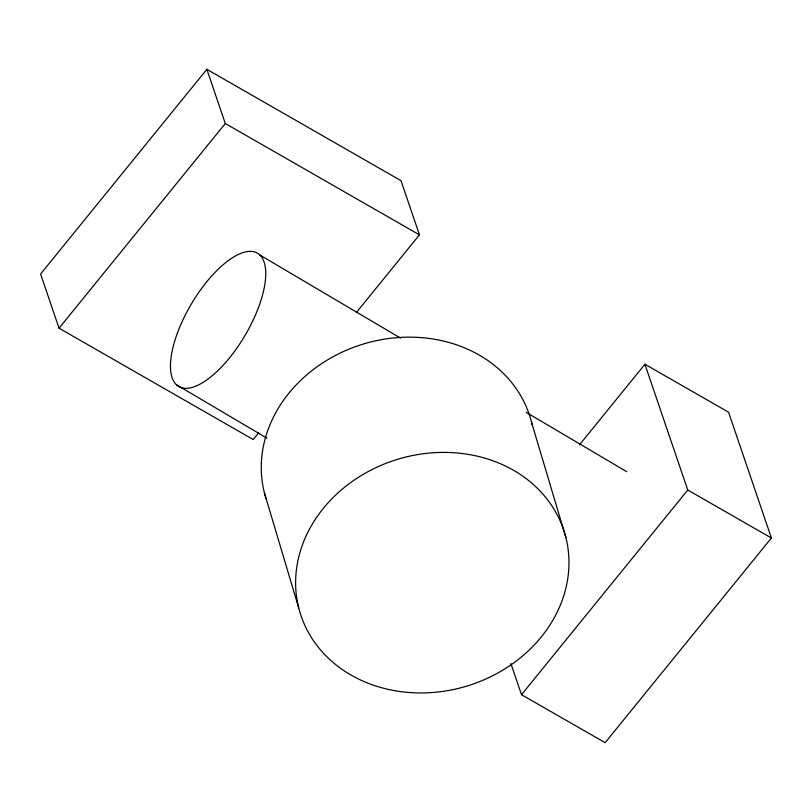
<?xml version="1.0" encoding="UTF-8"?>
<svg xmlns="http://www.w3.org/2000/svg" width="812" height="812" viewBox="0 0 812 812"><rect width="100%" height="100%" fill="white"/><g stroke="black" fill="none" stroke-linecap="round" stroke-linejoin="round"><path stroke-width="1.22" d="M356.306 312.6L419.449 234.861L400.996 180.67L206.847 69.324L40.6 274.009L59.053 328.19L253.202 439.536L258.795 432.644M59.053 328.19L225.3 123.515L206.847 69.324M579.382 444.946L644.921 364.253L728.567 412.222L771.4 537.991L605.153 742.675L521.507 694.696L510.9 663.556M521.507 694.696L687.754 490.022L644.921 364.253M225.3 123.515L419.449 234.861M687.754 490.022L771.4 537.991M259.85 254.998A77.414 31.11 -59.4 0 1 217.058 371.409A77.414 31.11 -59.4 0 1 177.392 333.093A77.414 31.11 -59.4 0 1 259.85 254.998L400.702 338.198M526.257 412.364L626.712 471.691M176.346 384.665L266.965 438.196M531.505 422.179L565.862 537.442A138.162 118.552 -16.6 0 1 390.572 689.885A138.162 118.552 -16.6 0 1 340.441 490.702A138.162 118.552 -16.6 0 1 565.862 537.442M264.357 492.651L298.725 607.914M266.052 498.588A138.162 118.552 -16.6 0 1 366.902 342.989A138.162 118.552 -16.6 0 1 532.073 424.574"/></g></svg>
